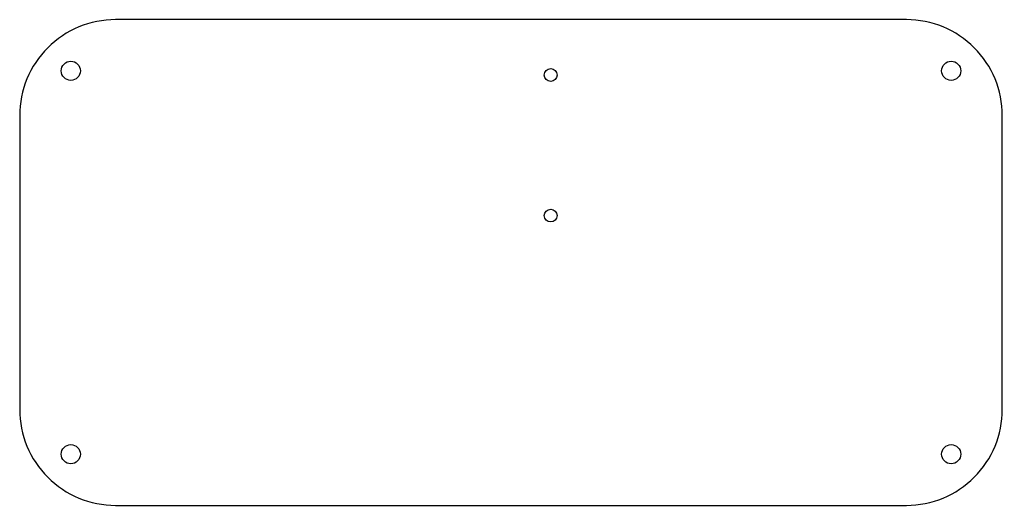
# Model space of a CAD drawing. Header units: millimetres. Extents: x -49 to 105, y -54 to 22.
import ezdxf

# ---------------------------------------------------------------- set-up
doc = ezdxf.new("R2010")
doc.units = ezdxf.units.MM

msp = doc.modelspace()

# ---------------------------------------------------------------- linework, layer by layer
msp.add_lwpolyline([(90.09, 22.3), (-33.73, 22.3, 0.414214), (-48.73, 7.3), (-48.73, -38.7, 0.414214), (-33.73, -53.7), (90.09, -53.7, 0.414214), (105.09, -38.7), (105.09, 7.3, 0.414214)], format="xyb", close=True)
for centre, radius in [((-40.73, 14.3), 1.5), ((97.09, 14.3), 1.5), ((34.39, 13.64), 1), ((34.39, -8.36), 1), ((-40.73, -45.7), 1.5), ((97.09, -45.7), 1.5)]:
    msp.add_circle(centre, radius)

doc.saveas('drawing.dxf')
